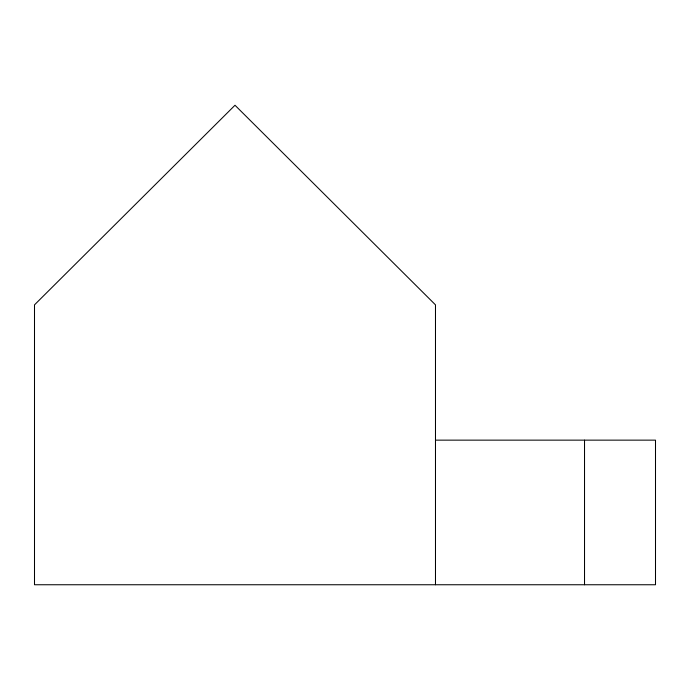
<?xml version="1.0" encoding="UTF-8"?>
<svg xmlns="http://www.w3.org/2000/svg" width="690" height="690" viewBox="0 0 690 690"><rect width="100%" height="100%" fill="white"/><g stroke="black" fill="none" stroke-linecap="round" stroke-linejoin="round"><path stroke-width="1.03" d="M435.485 440.142L655.5 440.142L655.5 584.749L34.5 584.749L34.5 304.859L234.997 105.251L435.485 304.859L435.485 584.749M584.525 440.142L584.525 584.749"/></g></svg>
